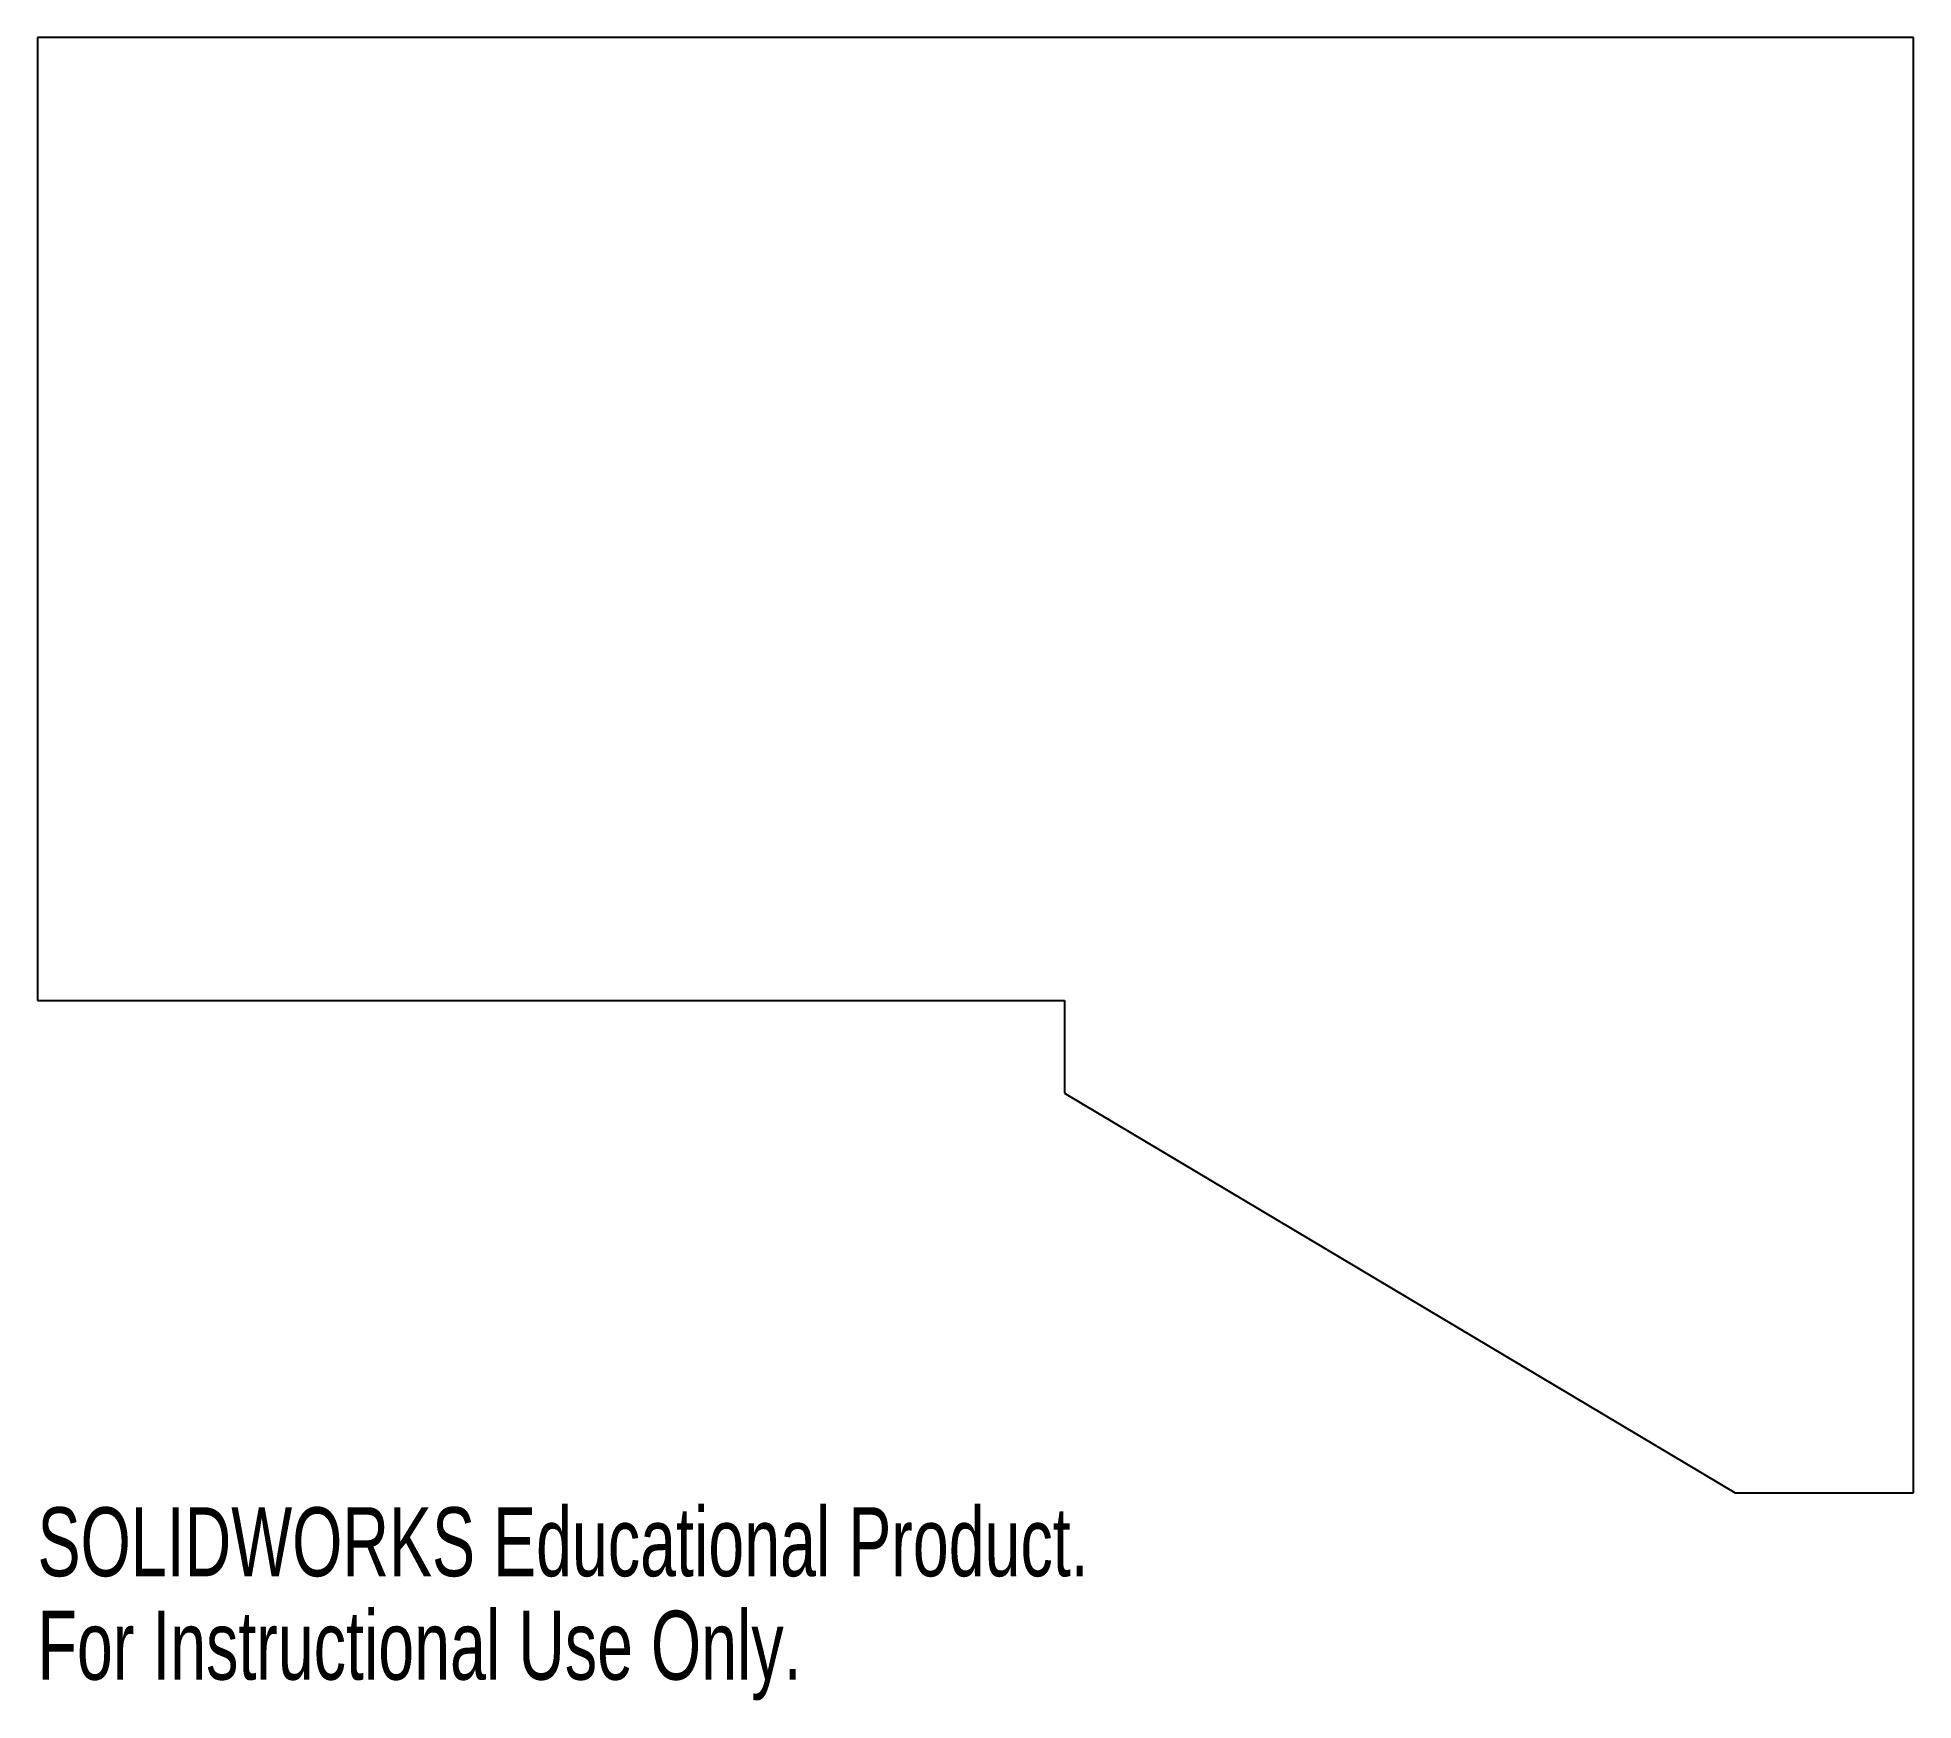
# Model space of a CAD drawing. Header units: millimetres. Extents: x 0 to 132, y -117 to 0.
import ezdxf

# ---------------------------------------------------------------- set-up
doc = ezdxf.new("R2010")
doc.units = ezdxf.units.MM
doc.styles.add('SLDTEXTSTYLE0', font='TXT', dxfattribs={"width": 0.7})

msp = doc.modelspace()

# ---------------------------------------------------------------- linework, layer by layer
at = {"color": 7, "linetype": 'Continuous', "lineweight": 25}
for p, q in [((131.5, 0), (0, 0)), ((0, 0), (0, -67.5)), ((131.5, -102), (131.5, 0)), ((0, -67.5), (72, -67.5)), ((72, -67.5), (72, -74)), ((72, -74), (119, -102)), ((119, -102), (131.5, -102))]:
    msp.add_line(p, q, dxfattribs=at)

# ---------------------------------------------------------------- texts
at = {"color": 7, "linetype": 'Continuous', "char_height": 4.8336, "attachment_point": 1, "style": 'SLDTEXTSTYLE0'}
for s, insert in [('SOLIDWORKS Educational Product.', (0, -103.02)), ('For Instructional Use Only.', (0, -110.27))]:
    msp.add_mtext(s, dxfattribs=dict(at, insert=insert))

doc.saveas('drawing.dxf')
